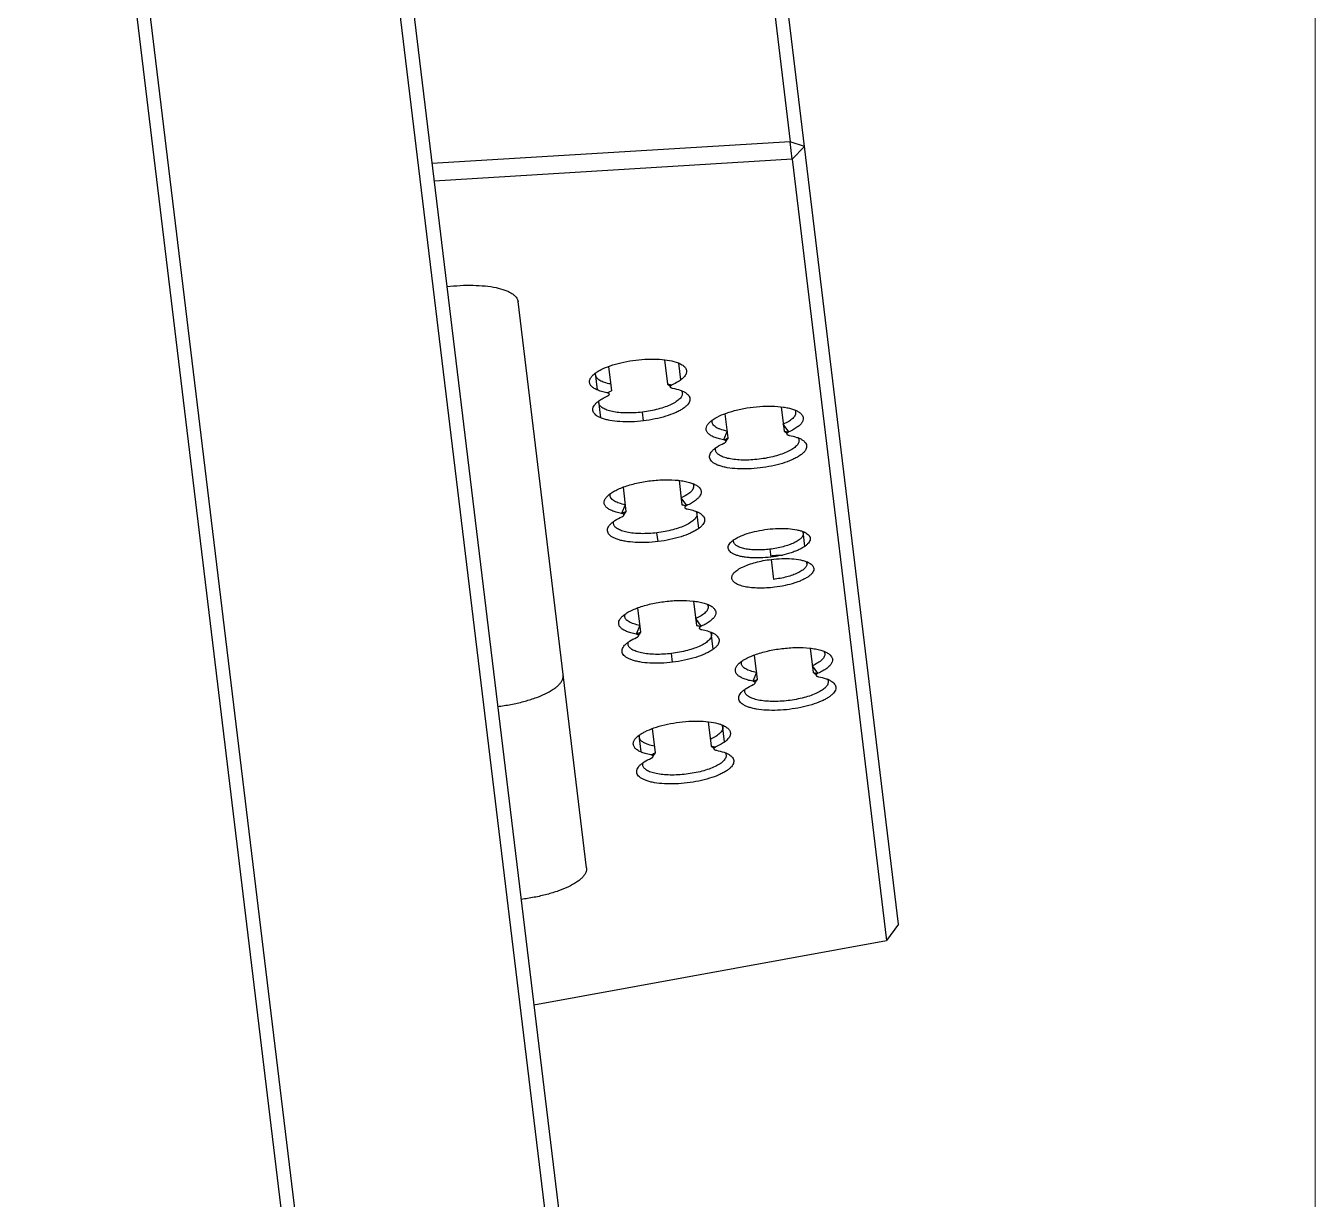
# Model space of a CAD drawing. Header units: millimetres. Extents: x -187347 to 135007, y -6415 to 292048.
# Drawn here: x -39033.5 to -38939.9, y 93988.8 to 94074 of the extents above; entities that cross this region are included whole.
import ezdxf

# ---------------------------------------------------------------- set-up
doc = ezdxf.new("R2010")
doc.units = ezdxf.units.MM
doc.header["$LTSCALE"] = 100
doc.linetypes.add('Z_LINE-CNTR', pattern=[17, 12, -2, 1, -2])
doc.layers.add('Layout Cabinplant', color=30, linetype='Continuous')
doc.layers.add('S-GRID', color=7, linetype='Continuous', lineweight=5)

# ---------------------------------------------------------------- blocks, each defined once
blk = doc.blocks.new('Denester')
at = {"layer": 'Layout Cabinplant', "color": 0, "linetype": 'Continuous'}
for p, q in [((-428.203, -2524.782), (-385.097, -2880.934)), ((-427.21, -2524.661), (-383.954, -2882.053)), ((-447.065, -2527.065), (-403.809, -2884.456)), ((-402.98, -2882.984), (-446.072, -2526.944)), ((-393.024, -2590.601), (-391.555, -2602.74)), ((-383.685, -2659.567), (-391.989, -2590.956)), ((-391.555, -2602.74), (-417.569, -2604.319)), ((-390.52, -2603.095), (-391.555, -2602.74)), ((-391.416, -2604.017), (-391.555, -2602.74)), ((-390.52, -2603.095), (-391.416, -2604.017)), ((-391.416, -2604.017), (-417.414, -2605.595)), ((-391.416, -2604.017), (-384.549, -2660.753)), ((-406.341, -2655.47), (-411.319, -2614.347)), ((-404.753, -2619.067), (-404.539, -2620.83)), ((-400.685, -2618.575), (-400.471, -2620.338)), ((-399.501, -2620.023), (-399.646, -2618.824)), ((-405.557, -2620.756), (-405.702, -2619.557)), ((-400.268, -2620.502), (-400.471, -2620.338)), ((-405.311, -2622.784), (-405.457, -2621.578)), ((-402.212, -2623.009), (-402.289, -2622.374)), ((-396.067, -2624.251), (-396.28, -2622.488)), ((-392.212, -2621.995), (-391.999, -2623.758)), ((-396.128, -2623.751), (-396.389, -2624.384)), ((-391.654, -2623.81), (-392.059, -2623.259)), ((-391.795, -2623.922), (-391.999, -2623.758)), ((-396.067, -2624.251), (-396.226, -2624.458)), ((-399.624, -2627.338), (-399.411, -2629.102)), ((-403.692, -2627.831), (-403.479, -2629.594)), ((-403.539, -2629.095), (-403.801, -2629.727)), ((-399.066, -2629.154), (-399.471, -2628.602)), ((-403.479, -2629.594), (-403.637, -2629.802)), ((-398.195, -2630.815), (-398.341, -2629.609)), ((-401.151, -2631.773), (-401.228, -2631.137)), ((-390.483, -2632.111), (-390.611, -2631.056)), ((-395.661, -2631.776), (-395.674, -2631.669)), ((-393.025, -2632.33), (-392.956, -2632.901)), ((-392.936, -2633.07), (-392.76, -2634.521)), ((-390.333, -2633.355), (-390.346, -2633.247)), ((-402.631, -2636.595), (-402.418, -2638.358)), ((-398.563, -2636.102), (-398.35, -2637.866)), ((-402.478, -2637.859), (-402.74, -2638.491)), ((-398.005, -2637.918), (-398.41, -2637.366)), ((-402.418, -2638.358), (-402.577, -2638.566)), ((-397.134, -2639.579), (-397.28, -2638.373)), ((-390.091, -2639.523), (-389.877, -2641.286)), ((-400.09, -2640.537), (-400.167, -2639.901)), ((-394.159, -2640.015), (-393.946, -2641.779)), ((-394.006, -2641.279), (-394.268, -2641.911)), ((-389.533, -2641.338), (-389.938, -2640.787)), ((-389.674, -2641.45), (-389.877, -2641.286)), ((-393.946, -2641.779), (-394.104, -2641.986)), ((-401.571, -2645.359), (-401.357, -2647.122)), ((-397.503, -2644.866), (-397.289, -2646.629)), ((-396.319, -2646.314), (-396.464, -2645.116)), ((-402.375, -2647.048), (-402.52, -2645.849)), ((-401.357, -2647.122), (-401.516, -2647.329)), ((-397.086, -2646.793), (-397.289, -2646.629)), ((-383.685, -2659.567), (-384.549, -2660.753)), ((-410.173, -2665.423), (-384.549, -2660.753))]:
    blk.add_line(p, q, dxfattribs=at)
for centre, radius, start, end in [((-391.241, -2632.634), 1.703, 65.91082, 66.66821), ((-394.686, -2633.05), 1.702, 127.16696, 127.88264), ((-390.976, -2634.825), 1.703, 65.91082, 66.66821)]:
    blk.add_arc(centre, radius, start, end, dxfattribs=at)
for points, knots in [([(-416.486, -2613.262), (-416.163, -2613.223), (-415.526, -2613.167), (-414.593, -2613.149), (-413.724, -2613.197), (-412.951, -2613.31), (-412.386, -2613.46), (-412.008, -2613.614), (-411.78, -2613.738), (-411.594, -2613.873), (-411.452, -2614.02), (-411.357, -2614.178), (-411.325, -2614.291), (-411.319, -2614.347)], [0, 0, 0, 0, 0.174859, 0.34378, 0.501178, 0.642089, 0.762647, 0.814588, 0.860855, 0.901679, 0.937659, 0.969888, 1, 1, 1, 1]), ([(-405.771, -2619.597), (-405.702, -2619.54), (-405.544, -2619.43), (-405.17, -2619.221), (-404.602, -2618.99), (-403.83, -2618.771), (-402.983, -2618.612), (-402.112, -2618.524), (-401.272, -2618.511), (-400.514, -2618.574), (-400.048, -2618.672), (-399.841, -2618.74)], [0, 0, 0, 0, 0.043823, 0.093592, 0.209208, 0.341856, 0.484576, 0.629486, 0.768511, 0.894098, 1, 1, 1, 1]), ([(-399.841, -2618.74), (-399.72, -2618.779), (-399.549, -2618.847), (-399.352, -2618.967), (-399.209, -2619.083), (-399.106, -2619.222), (-399.071, -2619.375), (-399.078, -2619.534), (-399.154, -2619.693), (-399.272, -2619.84), (-399.443, -2620.003), (-399.727, -2620.197), (-399.984, -2620.326), (-400.127, -2620.39)], [0, 0, 0, 0, 0.148455, 0.211465, 0.26744, 0.362022, 0.404957, 0.448189, 0.544872, 0.602325, 0.666941, 0.81875, 1, 1, 1, 1]), ([(-404.862, -2620.963), (-404.995, -2620.939), (-405.241, -2620.884), (-405.573, -2620.77), (-405.834, -2620.633), (-406.023, -2620.472), (-406.112, -2620.312), (-406.132, -2620.182), (-406.121, -2620.047), (-406.043, -2619.87), (-405.939, -2619.75), (-405.878, -2619.691)], [0, 0, 0, 0, 0.188644, 0.35167, 0.487915, 0.599338, 0.692574, 0.736567, 0.781311, 0.879994, 1, 1, 1, 1]), ([(-405.878, -2619.691), (-405.869, -2619.683), (-405.835, -2619.65), (-405.799, -2619.619), (-405.771, -2619.597)], [0, 0, 0, 0, 0.241566, 1, 1, 1, 1]), ([(-405.686, -2619.69), (-405.688, -2619.676), (-405.691, -2619.617), (-405.68, -2619.559), (-405.666, -2619.517)], [0, 0, 0, 0, 0.243242, 1, 1, 1, 1]), ([(-404.6, -2620.331), (-404.748, -2620.304), (-405.015, -2620.241), (-405.318, -2620.118), (-405.498, -2619.995), (-405.595, -2619.902), (-405.66, -2619.8), (-405.681, -2619.726), (-405.686, -2619.69)], [0, 0, 0, 0, 0.340155, 0.616127, 0.730129, 0.829768, 0.918077, 1, 1, 1, 1]), ([(-404.832, -2621.213), (-404.809, -2621.203), (-404.769, -2621.182), (-404.72, -2621.146), (-404.689, -2621.109), (-404.679, -2621.068), (-404.698, -2621.029), (-404.738, -2621.001), (-404.794, -2620.978), (-404.837, -2620.967), (-404.862, -2620.963)], [0, 0, 0, 0, 0.170331, 0.308894, 0.415542, 0.5, 0.584459, 0.691106, 0.829669, 1, 1, 1, 1]), ([(-404.829, -2620.974), (-404.806, -2620.962), (-404.712, -2620.91), (-404.614, -2620.864), (-404.539, -2620.83)], [0, 0, 0, 0, 0.238996, 1, 1, 1, 1]), ([(-399.385, -2620.979), (-399.381, -2621.013), (-399.383, -2621.085), (-399.417, -2621.192), (-399.48, -2621.3), (-399.608, -2621.452), (-399.843, -2621.635), (-400.201, -2621.831), (-400.643, -2622.01), (-401.15, -2622.165), (-401.706, -2622.29), (-402.092, -2622.35), (-402.289, -2622.374)], [0, 0, 0, 0, 0.030126, 0.062349, 0.098332, 0.139166, 0.237246, 0.357819, 0.498754, 0.656162, 0.825134, 1, 1, 1, 1]), ([(-399.122, -2620.983), (-399.07, -2621.019), (-398.977, -2621.094), (-398.874, -2621.229), (-398.824, -2621.378), (-398.832, -2621.534), (-398.895, -2621.69), (-399.008, -2621.845), (-399.169, -2621.997), (-399.375, -2622.147), (-399.624, -2622.292), (-400.025, -2622.484), (-400.609, -2622.692), (-401.382, -2622.886), (-401.929, -2622.975), (-402.212, -2623.009)], [0, 0, 0, 0, 0.04268, 0.079425, 0.112622, 0.145657, 0.181968, 0.224043, 0.273244, 0.330084, 0.394538, 0.466203, 0.628308, 0.80923, 1, 1, 1, 1]), ([(-400.471, -2620.338), (-400.444, -2620.343), (-400.338, -2620.363), (-400.233, -2620.388), (-400.156, -2620.409)], [0, 0, 0, 0, 0.260819, 1, 1, 1, 1]), ([(-400.127, -2620.39), (-400.149, -2620.4), (-400.189, -2620.42), (-400.238, -2620.456), (-400.269, -2620.493), (-400.279, -2620.535), (-400.26, -2620.573), (-400.221, -2620.602), (-400.165, -2620.625), (-400.121, -2620.635), (-400.096, -2620.639)], [0, 0, 0, 0, 0.170331, 0.308894, 0.415542, 0.5, 0.584459, 0.691106, 0.829669, 1, 1, 1, 1]), ([(-400.096, -2620.639), (-399.906, -2620.674), (-399.636, -2620.738), (-399.315, -2620.868), (-399.181, -2620.943), (-399.122, -2620.983)], [0, 0, 0, 0, 0.559375, 0.79484, 1, 1, 1, 1]), ([(-399.44, -2620.826), (-399.433, -2620.838), (-399.407, -2620.886), (-399.39, -2620.939), (-399.385, -2620.979)], [0, 0, 0, 0, 0.260013, 1, 1, 1, 1]), ([(-402.212, -2623.009), (-402.503, -2623.044), (-403.073, -2623.089), (-403.892, -2623.082), (-404.522, -2623.012), (-404.962, -2622.913), (-405.238, -2622.826), (-405.469, -2622.722), (-405.654, -2622.605), (-405.789, -2622.473), (-405.871, -2622.326), (-405.893, -2622.167), (-405.854, -2622.005), (-405.759, -2621.844), (-405.669, -2621.747), (-405.617, -2621.698)], [0, 0, 0, 0, 0.192076, 0.373586, 0.534966, 0.605664, 0.668741, 0.723846, 0.771093, 0.81128, 0.84626, 0.879161, 0.913809, 0.953437, 1, 1, 1, 1]), ([(-405.617, -2621.698), (-405.61, -2621.691), (-405.58, -2621.664), (-405.549, -2621.637), (-405.525, -2621.618)], [0, 0, 0, 0, 0.242813, 1, 1, 1, 1]), ([(-405.525, -2621.618), (-405.429, -2621.54), (-405.204, -2621.391), (-404.964, -2621.272), (-404.832, -2621.213)], [0, 0, 0, 0, 0.460018, 1, 1, 1, 1]), ([(-405.441, -2621.712), (-405.443, -2621.699), (-405.446, -2621.644), (-405.437, -2621.589), (-405.424, -2621.55)], [0, 0, 0, 0, 0.243987, 1, 1, 1, 1]), ([(-402.289, -2622.374), (-402.486, -2622.397), (-402.875, -2622.432), (-403.444, -2622.443), (-403.974, -2622.413), (-404.445, -2622.345), (-404.841, -2622.24), (-405.112, -2622.118), (-405.273, -2622.001), (-405.359, -2621.912), (-405.418, -2621.815), (-405.437, -2621.746), (-405.441, -2621.712)], [0, 0, 0, 0, 0.174866, 0.343838, 0.501246, 0.642181, 0.762754, 0.860834, 0.901668, 0.937651, 0.969874, 1, 1, 1, 1]), ([(-397.007, -2622.817), (-396.806, -2622.698), (-396.34, -2622.485), (-395.563, -2622.241), (-394.689, -2622.059), (-393.778, -2621.952), (-392.891, -2621.928), (-392.195, -2621.979), (-391.7, -2622.067), (-391.386, -2622.149), (-391.118, -2622.25), (-390.962, -2622.335), (-390.895, -2622.381)], [0, 0, 0, 0, 0.110987, 0.24215, 0.386139, 0.534266, 0.677443, 0.807062, 0.864496, 0.916041, 0.961245, 1, 1, 1, 1]), ([(-397.468, -2623.177), (-397.408, -2623.11), (-397.262, -2622.979), (-397.098, -2622.871), (-397.007, -2622.817)], [0, 0, 0, 0, 0.458682, 1, 1, 1, 1]), ([(-391.158, -2622.377), (-391.153, -2622.413), (-391.156, -2622.49), (-391.195, -2622.605), (-391.267, -2622.719), (-391.413, -2622.881), (-391.677, -2623.073), (-391.921, -2623.198), (-392.059, -2623.259)], [0, 0, 0, 0, 0.081923, 0.170232, 0.269871, 0.383873, 0.659845, 1, 1, 1, 1]), ([(-390.895, -2622.381), (-390.831, -2622.425), (-390.72, -2622.517), (-390.627, -2622.668), (-390.6, -2622.792), (-390.602, -2622.92), (-390.663, -2623.089), (-390.811, -2623.281), (-391.03, -2623.468), (-391.317, -2623.65), (-391.536, -2623.758), (-391.654, -2623.81)], [0, 0, 0, 0, 0.112811, 0.20744, 0.251617, 0.295967, 0.391864, 0.506705, 0.645815, 0.810662, 1, 1, 1, 1]), ([(-391.218, -2622.215), (-391.21, -2622.228), (-391.181, -2622.278), (-391.163, -2622.335), (-391.158, -2622.377)], [0, 0, 0, 0, 0.26121, 1, 1, 1, 1]), ([(-396.389, -2624.384), (-396.517, -2624.361), (-396.755, -2624.308), (-397.077, -2624.2), (-397.335, -2624.07), (-397.524, -2623.919), (-397.624, -2623.77), (-397.656, -2623.646), (-397.659, -2623.519), (-397.606, -2623.35), (-397.52, -2623.234), (-397.468, -2623.177)], [0, 0, 0, 0, 0.189337, 0.35418, 0.493289, 0.608132, 0.70403, 0.74838, 0.792558, 0.887187, 1, 1, 1, 1]), ([(-396.128, -2623.751), (-396.302, -2623.72), (-396.547, -2623.661), (-396.837, -2623.538), (-397, -2623.438), (-397.121, -2623.327), (-397.198, -2623.203), (-397.225, -2623.068), (-397.208, -2622.98), (-397.193, -2622.938)], [0, 0, 0, 0, 0.353221, 0.499529, 0.625283, 0.732326, 0.824986, 0.910931, 1, 1, 1, 1]), ([(-391.999, -2623.758), (-391.971, -2623.763), (-391.865, -2623.784), (-391.76, -2623.808), (-391.683, -2623.83)], [0, 0, 0, 0, 0.260819, 1, 1, 1, 1]), ([(-391.654, -2623.81), (-391.677, -2623.821), (-391.717, -2623.841), (-391.766, -2623.877), (-391.797, -2623.914), (-391.806, -2623.956), (-391.787, -2623.994), (-391.748, -2624.022), (-391.692, -2624.046), (-391.648, -2624.056), (-391.624, -2624.06)], [0, 0, 0, 0, 0.170331, 0.308894, 0.415542, 0.5, 0.584459, 0.691106, 0.829669, 1, 1, 1, 1]), ([(-397.223, -2625.199), (-397.176, -2625.146), (-397.064, -2625.042), (-396.783, -2624.839), (-396.536, -2624.712), (-396.359, -2624.633)], [0, 0, 0, 0, 0.20516, 0.440625, 1, 1, 1, 1]), ([(-396.359, -2624.633), (-396.337, -2624.623), (-396.296, -2624.603), (-396.248, -2624.567), (-396.216, -2624.53), (-396.207, -2624.488), (-396.226, -2624.45), (-396.265, -2624.421), (-396.321, -2624.398), (-396.365, -2624.388), (-396.389, -2624.384)], [0, 0, 0, 0, 0.170331, 0.308894, 0.415542, 0.5, 0.584459, 0.691106, 0.829669, 1, 1, 1, 1]), ([(-396.356, -2624.395), (-396.334, -2624.383), (-396.239, -2624.331), (-396.142, -2624.284), (-396.067, -2624.251)], [0, 0, 0, 0, 0.238996, 1, 1, 1, 1]), ([(-390.913, -2624.4), (-390.909, -2624.434), (-390.911, -2624.506), (-390.945, -2624.613), (-391.007, -2624.721), (-391.136, -2624.873), (-391.37, -2625.055), (-391.729, -2625.252), (-392.17, -2625.431), (-392.678, -2625.586), (-393.233, -2625.711), (-393.619, -2625.77), (-393.816, -2625.794)], [0, 0, 0, 0, 0.030126, 0.062349, 0.098332, 0.139166, 0.237246, 0.357819, 0.498754, 0.656162, 0.825134, 1, 1, 1, 1]), ([(-390.65, -2624.403), (-390.597, -2624.439), (-390.504, -2624.514), (-390.402, -2624.65), (-390.352, -2624.798), (-390.359, -2624.955), (-390.422, -2625.111), (-390.535, -2625.265), (-390.696, -2625.418), (-390.902, -2625.568), (-391.151, -2625.713), (-391.553, -2625.904), (-392.137, -2626.113), (-392.909, -2626.307), (-393.457, -2626.396), (-393.739, -2626.43)], [0, 0, 0, 0, 0.04268, 0.079425, 0.112622, 0.145657, 0.181968, 0.224043, 0.273244, 0.330084, 0.394538, 0.466203, 0.628308, 0.80923, 1, 1, 1, 1]), ([(-391.624, -2624.06), (-391.433, -2624.095), (-391.164, -2624.159), (-390.842, -2624.289), (-390.708, -2624.363), (-390.65, -2624.403)], [0, 0, 0, 0, 0.559375, 0.79484, 1, 1, 1, 1]), ([(-390.968, -2624.246), (-390.96, -2624.258), (-390.934, -2624.306), (-390.918, -2624.36), (-390.913, -2624.4)], [0, 0, 0, 0, 0.260013, 1, 1, 1, 1]), ([(-393.739, -2626.43), (-394.022, -2626.464), (-394.575, -2626.508), (-395.372, -2626.505), (-395.988, -2626.441), (-396.424, -2626.351), (-396.7, -2626.269), (-396.936, -2626.173), (-397.129, -2626.063), (-397.275, -2625.94), (-397.374, -2625.803), (-397.419, -2625.654), (-397.406, -2625.498), (-397.338, -2625.341), (-397.266, -2625.246), (-397.223, -2625.199)], [0, 0, 0, 0, 0.19077, 0.371692, 0.533796, 0.605462, 0.669916, 0.726756, 0.775957, 0.818032, 0.854343, 0.887378, 0.920575, 0.95732, 1, 1, 1, 1]), ([(-396.969, -2625.133), (-396.97, -2625.119), (-396.974, -2625.065), (-396.964, -2625.01), (-396.952, -2624.971)], [0, 0, 0, 0, 0.243987, 1, 1, 1, 1]), ([(-393.816, -2625.794), (-394.013, -2625.818), (-394.402, -2625.852), (-394.972, -2625.863), (-395.502, -2625.834), (-395.973, -2625.765), (-396.368, -2625.66), (-396.639, -2625.539), (-396.8, -2625.422), (-396.887, -2625.332), (-396.945, -2625.236), (-396.965, -2625.167), (-396.969, -2625.133)], [0, 0, 0, 0, 0.174866, 0.343838, 0.501246, 0.642181, 0.762754, 0.860834, 0.901668, 0.937651, 0.969874, 1, 1, 1, 1]), ([(-404.88, -2628.52), (-404.817, -2628.45), (-404.663, -2628.313), (-404.382, -2628.131), (-404.04, -2627.959), (-403.487, -2627.736), (-402.699, -2627.514), (-401.688, -2627.34), (-400.664, -2627.267), (-399.845, -2627.296), (-399.256, -2627.38), (-398.882, -2627.466), (-398.566, -2627.576), (-398.384, -2627.671), (-398.306, -2627.724)], [0, 0, 0, 0, 0.040741, 0.089105, 0.14484, 0.207234, 0.34763, 0.5, 0.652371, 0.792766, 0.855161, 0.910896, 0.95926, 1, 1, 1, 1]), ([(-398.63, -2627.558), (-398.622, -2627.571), (-398.593, -2627.621), (-398.575, -2627.678), (-398.569, -2627.72)], [0, 0, 0, 0, 0.26121, 1, 1, 1, 1]), ([(-403.801, -2629.727), (-403.929, -2629.704), (-404.167, -2629.651), (-404.488, -2629.543), (-404.746, -2629.413), (-404.936, -2629.263), (-405.035, -2629.113), (-405.067, -2628.989), (-405.071, -2628.863), (-405.017, -2628.693), (-404.931, -2628.578), (-404.88, -2628.52)], [0, 0, 0, 0, 0.189337, 0.35418, 0.493289, 0.608132, 0.70403, 0.74838, 0.792558, 0.887187, 1, 1, 1, 1]), ([(-404.625, -2628.453), (-404.627, -2628.439), (-404.63, -2628.381), (-404.619, -2628.323), (-404.605, -2628.281)], [0, 0, 0, 0, 0.243242, 1, 1, 1, 1]), ([(-403.539, -2629.095), (-403.688, -2629.068), (-403.954, -2629.005), (-404.257, -2628.882), (-404.438, -2628.759), (-404.534, -2628.665), (-404.6, -2628.563), (-404.621, -2628.49), (-404.625, -2628.453)], [0, 0, 0, 0, 0.340155, 0.616127, 0.730129, 0.829768, 0.918077, 1, 1, 1, 1]), ([(-398.569, -2627.72), (-398.565, -2627.757), (-398.568, -2627.833), (-398.607, -2627.948), (-398.679, -2628.062), (-398.825, -2628.224), (-399.089, -2628.416), (-399.333, -2628.541), (-399.471, -2628.602)], [0, 0, 0, 0, 0.081923, 0.170232, 0.269871, 0.383873, 0.659845, 1, 1, 1, 1]), ([(-398.306, -2627.724), (-398.242, -2627.768), (-398.131, -2627.86), (-398.039, -2628.011), (-398.012, -2628.135), (-398.014, -2628.263), (-398.074, -2628.432), (-398.223, -2628.624), (-398.442, -2628.812), (-398.729, -2628.993), (-398.947, -2629.101), (-399.066, -2629.154)], [0, 0, 0, 0, 0.112811, 0.20744, 0.251617, 0.295967, 0.391864, 0.506705, 0.645815, 0.810662, 1, 1, 1, 1]), ([(-399.411, -2629.102), (-399.383, -2629.107), (-399.277, -2629.127), (-399.172, -2629.151), (-399.095, -2629.173)], [0, 0, 0, 0, 0.260819, 1, 1, 1, 1]), ([(-399.066, -2629.154), (-399.088, -2629.164), (-399.129, -2629.184), (-399.177, -2629.22), (-399.209, -2629.257), (-399.218, -2629.299), (-399.199, -2629.337), (-399.16, -2629.366), (-399.104, -2629.389), (-399.06, -2629.399), (-399.036, -2629.403)], [0, 0, 0, 0, 0.170331, 0.308894, 0.415542, 0.5, 0.584459, 0.691106, 0.829669, 1, 1, 1, 1]), ([(-399.036, -2629.403), (-398.893, -2629.429), (-398.631, -2629.488), (-398.377, -2629.579), (-398.266, -2629.631)], [0, 0, 0, 0, 0.539981, 1, 1, 1, 1]), ([(-404.635, -2630.542), (-404.588, -2630.489), (-404.476, -2630.385), (-404.194, -2630.182), (-403.948, -2630.055), (-403.771, -2629.976)], [0, 0, 0, 0, 0.20516, 0.440625, 1, 1, 1, 1]), ([(-404.38, -2630.476), (-404.382, -2630.463), (-404.385, -2630.408), (-404.376, -2630.353), (-404.364, -2630.314)], [0, 0, 0, 0, 0.243987, 1, 1, 1, 1]), ([(-403.771, -2629.976), (-403.748, -2629.966), (-403.708, -2629.946), (-403.659, -2629.91), (-403.628, -2629.873), (-403.619, -2629.831), (-403.638, -2629.793), (-403.677, -2629.764), (-403.733, -2629.741), (-403.777, -2629.731), (-403.801, -2629.727)], [0, 0, 0, 0, 0.170331, 0.308894, 0.415542, 0.5, 0.584459, 0.691106, 0.829669, 1, 1, 1, 1]), ([(-403.768, -2629.738), (-403.746, -2629.726), (-403.651, -2629.674), (-403.554, -2629.627), (-403.479, -2629.594)], [0, 0, 0, 0, 0.238996, 1, 1, 1, 1]), ([(-398.325, -2629.743), (-398.32, -2629.777), (-398.323, -2629.849), (-398.356, -2629.956), (-398.419, -2630.064), (-398.548, -2630.216), (-398.782, -2630.399), (-399.141, -2630.595), (-399.582, -2630.774), (-400.09, -2630.929), (-400.645, -2631.054), (-401.031, -2631.114), (-401.228, -2631.137)], [0, 0, 0, 0, 0.030126, 0.062349, 0.098332, 0.139166, 0.237246, 0.357819, 0.498754, 0.656162, 0.825134, 1, 1, 1, 1]), ([(-398.157, -2629.687), (-398.095, -2629.722), (-397.985, -2629.795), (-397.854, -2629.929), (-397.777, -2630.077), (-397.761, -2630.236), (-397.805, -2630.399), (-397.905, -2630.559), (-398.056, -2630.717), (-398.256, -2630.873), (-398.503, -2631.024), (-398.907, -2631.225), (-399.502, -2631.443), (-400.295, -2631.645), (-400.86, -2631.738), (-401.151, -2631.773)], [0, 0, 0, 0, 0.046564, 0.086192, 0.12084, 0.153742, 0.188721, 0.228908, 0.276154, 0.331259, 0.394336, 0.465034, 0.626414, 0.807924, 1, 1, 1, 1]), ([(-398.38, -2629.589), (-398.372, -2629.602), (-398.346, -2629.649), (-398.329, -2629.703), (-398.325, -2629.743)], [0, 0, 0, 0, 0.260013, 1, 1, 1, 1]), ([(-398.266, -2629.631), (-398.256, -2629.636), (-398.22, -2629.654), (-398.183, -2629.672), (-398.157, -2629.687)], [0, 0, 0, 0, 0.25725, 1, 1, 1, 1]), ([(-401.151, -2631.773), (-401.433, -2631.807), (-401.987, -2631.852), (-402.783, -2631.848), (-403.4, -2631.784), (-403.836, -2631.694), (-404.112, -2631.613), (-404.348, -2631.517), (-404.54, -2631.407), (-404.687, -2631.283), (-404.785, -2631.147), (-404.83, -2630.997), (-404.817, -2630.841), (-404.75, -2630.685), (-404.677, -2630.59), (-404.635, -2630.542)], [0, 0, 0, 0, 0.19077, 0.371692, 0.533796, 0.605462, 0.669916, 0.726756, 0.775957, 0.818032, 0.854343, 0.887378, 0.920575, 0.95732, 1, 1, 1, 1]), ([(-401.228, -2631.137), (-401.425, -2631.161), (-401.814, -2631.195), (-402.383, -2631.207), (-402.913, -2631.177), (-403.385, -2631.109), (-403.78, -2631.004), (-404.051, -2630.882), (-404.212, -2630.765), (-404.299, -2630.675), (-404.357, -2630.579), (-404.376, -2630.51), (-404.38, -2630.476)], [0, 0, 0, 0, 0.174866, 0.343838, 0.501246, 0.642181, 0.762754, 0.860834, 0.901668, 0.937651, 0.969874, 1, 1, 1, 1]), ([(-395.714, -2631.693), (-395.649, -2631.644), (-395.504, -2631.548), (-395.16, -2631.368), (-394.645, -2631.173), (-393.953, -2630.992), (-393.457, -2630.91), (-393.201, -2630.879)], [0, 0, 0, 0, 0.091732, 0.195705, 0.43608, 0.709368, 1, 1, 1, 1]), ([(-393.201, -2630.879), (-392.945, -2630.848), (-392.444, -2630.809), (-391.729, -2630.82), (-391.183, -2630.887), (-390.806, -2630.98), (-390.642, -2631.037), (-390.567, -2631.07)], [0, 0, 0, 0, 0.290583, 0.563842, 0.804231, 0.90823, 1, 1, 1, 1]), ([(-390.598, -2631.164), (-390.594, -2631.192), (-390.596, -2631.252), (-390.624, -2631.342), (-390.677, -2631.432), (-390.784, -2631.559), (-390.98, -2631.712), (-391.28, -2631.876), (-391.649, -2632.026), (-392.074, -2632.155), (-392.538, -2632.26), (-392.861, -2632.31), (-393.025, -2632.33)], [0, 0, 0, 0, 0.030126, 0.062348, 0.098333, 0.139165, 0.237247, 0.35782, 0.498756, 0.65616, 0.825138, 1, 1, 1, 1]), ([(-390.546, -2631.079), (-390.483, -2631.107), (-390.369, -2631.166), (-390.228, -2631.276), (-390.133, -2631.399), (-390.09, -2631.536), (-390.105, -2631.679), (-390.173, -2631.821), (-390.289, -2631.961), (-390.451, -2632.099), (-390.655, -2632.233), (-390.9, -2632.361), (-391.182, -2632.482), (-391.612, -2632.634), (-392.205, -2632.789), (-392.7, -2632.87), (-392.956, -2632.901)], [0, 0, 0, 0, 0.051777, 0.095616, 0.132912, 0.166434, 0.200178, 0.238054, 0.282681, 0.335325, 0.396341, 0.465476, 0.542105, 0.625332, 0.806918, 1, 1, 1, 1]), ([(-390.642, -2631.039), (-390.636, -2631.049), (-390.615, -2631.088), (-390.602, -2631.131), (-390.598, -2631.164)], [0, 0, 0, 0, 0.259516, 1, 1, 1, 1]), ([(-392.956, -2632.901), (-393.212, -2632.932), (-393.712, -2632.971), (-394.325, -2632.963), (-394.779, -2632.917), (-395.081, -2632.867), (-395.35, -2632.801), (-395.581, -2632.72), (-395.771, -2632.625), (-395.917, -2632.516), (-396.017, -2632.395), (-396.065, -2632.259), (-396.056, -2632.116), (-395.993, -2631.974), (-395.882, -2631.834), (-395.786, -2631.749), (-395.731, -2631.706)], [0, 0, 0, 0, 0.193081, 0.374664, 0.457889, 0.534516, 0.603649, 0.664662, 0.717304, 0.761927, 0.7998, 0.833543, 0.867067, 0.904367, 0.948214, 1, 1, 1, 1]), ([(-395.661, -2631.776), (-395.662, -2631.766), (-395.665, -2631.722), (-395.658, -2631.677), (-395.648, -2631.645)], [0, 0, 0, 0, 0.244319, 1, 1, 1, 1]), ([(-393.025, -2632.33), (-393.19, -2632.35), (-393.515, -2632.378), (-393.991, -2632.387), (-394.434, -2632.363), (-394.828, -2632.305), (-395.159, -2632.218), (-395.386, -2632.116), (-395.52, -2632.018), (-395.593, -2631.943), (-395.641, -2631.863), (-395.657, -2631.805), (-395.661, -2631.776)], [0, 0, 0, 0, 0.174862, 0.34384, 0.501244, 0.64218, 0.762753, 0.860835, 0.901667, 0.937652, 0.969874, 1, 1, 1, 1]), ([(-392.691, -2635.092), (-392.885, -2635.116), (-393.267, -2635.149), (-393.827, -2635.16), (-394.349, -2635.132), (-394.812, -2635.064), (-395.201, -2634.961), (-395.468, -2634.841), (-395.626, -2634.726), (-395.711, -2634.638), (-395.769, -2634.543), (-395.797, -2634.442), (-395.794, -2634.338), (-395.76, -2634.232), (-395.699, -2634.126), (-395.572, -2633.976), (-395.342, -2633.797), (-394.989, -2633.604), (-394.555, -2633.428), (-394.055, -2633.275), (-393.509, -2633.152), (-393.13, -2633.093), (-392.936, -2633.07)], [0, 0, 0, 0, 0.087436, 0.171918, 0.250624, 0.32109, 0.381376, 0.430416, 0.450833, 0.468824, 0.484937, 0.499999, 0.515062, 0.531174, 0.549165, 0.569581, 0.61862, 0.678906, 0.749371, 0.828079, 0.912563, 1, 1, 1, 1]), ([(-392.968, -2632.801), (-392.897, -2632.793), (-392.615, -2632.763), (-392.332, -2632.749), (-392.121, -2632.749)], [0, 0, 0, 0, 0.253803, 1, 1, 1, 1]), ([(-392.936, -2633.07), (-392.679, -2633.039), (-392.179, -2633), (-391.464, -2633.011), (-390.917, -2633.078), (-390.541, -2633.17), (-390.376, -2633.228), (-390.302, -2633.261)], [0, 0, 0, 0, 0.290583, 0.563842, 0.804231, 0.90823, 1, 1, 1, 1]), ([(-390.333, -2633.355), (-390.329, -2633.383), (-390.331, -2633.443), (-390.359, -2633.533), (-390.412, -2633.623), (-390.519, -2633.75), (-390.715, -2633.903), (-391.015, -2634.067), (-391.384, -2634.217), (-391.808, -2634.346), (-392.273, -2634.451), (-392.595, -2634.501), (-392.76, -2634.521)], [0, 0, 0, 0, 0.030126, 0.062348, 0.098333, 0.139165, 0.237247, 0.35782, 0.498756, 0.65616, 0.825138, 1, 1, 1, 1]), ([(-390.281, -2633.27), (-390.218, -2633.298), (-390.104, -2633.357), (-389.963, -2633.467), (-389.868, -2633.59), (-389.825, -2633.727), (-389.84, -2633.87), (-389.908, -2634.012), (-390.024, -2634.152), (-390.185, -2634.29), (-390.39, -2634.424), (-390.635, -2634.552), (-390.917, -2634.673), (-391.347, -2634.825), (-391.94, -2634.98), (-392.435, -2635.061), (-392.691, -2635.092)], [0, 0, 0, 0, 0.051777, 0.095616, 0.132912, 0.166434, 0.200178, 0.238054, 0.282681, 0.335325, 0.396341, 0.465476, 0.542105, 0.625332, 0.806918, 1, 1, 1, 1]), ([(-390.377, -2633.23), (-390.371, -2633.24), (-390.35, -2633.279), (-390.337, -2633.322), (-390.333, -2633.355)], [0, 0, 0, 0, 0.259516, 1, 1, 1, 1]), ([(-403.819, -2637.284), (-403.757, -2637.214), (-403.602, -2637.077), (-403.322, -2636.895), (-402.979, -2636.722), (-402.427, -2636.5), (-401.638, -2636.277), (-400.627, -2636.104), (-399.604, -2636.031), (-398.785, -2636.06), (-398.195, -2636.143), (-397.821, -2636.23), (-397.506, -2636.339), (-397.323, -2636.435), (-397.245, -2636.488)], [0, 0, 0, 0, 0.040741, 0.089105, 0.14484, 0.207234, 0.34763, 0.5, 0.652371, 0.792766, 0.855161, 0.910896, 0.95926, 1, 1, 1, 1]), ([(-397.509, -2636.484), (-397.504, -2636.52), (-397.507, -2636.597), (-397.546, -2636.712), (-397.618, -2636.826), (-397.764, -2636.988), (-398.028, -2637.18), (-398.272, -2637.305), (-398.41, -2637.366)], [0, 0, 0, 0, 0.081923, 0.170232, 0.269871, 0.383873, 0.659845, 1, 1, 1, 1]), ([(-397.245, -2636.488), (-397.182, -2636.532), (-397.071, -2636.624), (-396.978, -2636.775), (-396.951, -2636.899), (-396.953, -2637.027), (-397.014, -2637.196), (-397.162, -2637.388), (-397.381, -2637.575), (-397.668, -2637.757), (-397.886, -2637.865), (-398.005, -2637.918)], [0, 0, 0, 0, 0.112811, 0.20744, 0.251617, 0.295967, 0.391864, 0.506705, 0.645815, 0.810662, 1, 1, 1, 1]), ([(-397.569, -2636.322), (-397.561, -2636.335), (-397.532, -2636.385), (-397.514, -2636.442), (-397.509, -2636.484)], [0, 0, 0, 0, 0.26121, 1, 1, 1, 1]), ([(-402.74, -2638.491), (-402.868, -2638.468), (-403.106, -2638.415), (-403.428, -2638.307), (-403.686, -2638.177), (-403.875, -2638.026), (-403.975, -2637.877), (-404.007, -2637.753), (-404.01, -2637.626), (-403.956, -2637.457), (-403.871, -2637.341), (-403.819, -2637.284)], [0, 0, 0, 0, 0.189337, 0.35418, 0.493289, 0.608132, 0.70403, 0.74838, 0.792558, 0.887187, 1, 1, 1, 1]), ([(-403.564, -2637.217), (-403.566, -2637.203), (-403.57, -2637.145), (-403.559, -2637.087), (-403.544, -2637.045)], [0, 0, 0, 0, 0.243242, 1, 1, 1, 1]), ([(-402.478, -2637.859), (-402.627, -2637.832), (-402.894, -2637.769), (-403.196, -2637.645), (-403.377, -2637.523), (-403.474, -2637.429), (-403.539, -2637.327), (-403.56, -2637.253), (-403.564, -2637.217)], [0, 0, 0, 0, 0.340155, 0.616127, 0.730129, 0.829768, 0.918077, 1, 1, 1, 1]), ([(-398.35, -2637.866), (-398.322, -2637.871), (-398.216, -2637.891), (-398.111, -2637.915), (-398.034, -2637.937)], [0, 0, 0, 0, 0.260819, 1, 1, 1, 1]), ([(-403.574, -2639.306), (-403.527, -2639.253), (-403.415, -2639.149), (-403.133, -2638.946), (-402.887, -2638.819), (-402.71, -2638.74)], [0, 0, 0, 0, 0.20516, 0.440625, 1, 1, 1, 1]), ([(-402.71, -2638.74), (-402.688, -2638.73), (-402.647, -2638.71), (-402.599, -2638.674), (-402.567, -2638.637), (-402.558, -2638.595), (-402.577, -2638.557), (-402.616, -2638.528), (-402.672, -2638.505), (-402.716, -2638.495), (-402.74, -2638.491)], [0, 0, 0, 0, 0.170331, 0.308894, 0.415542, 0.5, 0.584459, 0.691106, 0.829669, 1, 1, 1, 1]), ([(-402.707, -2638.502), (-402.685, -2638.49), (-402.59, -2638.438), (-402.493, -2638.391), (-402.418, -2638.358)], [0, 0, 0, 0, 0.238996, 1, 1, 1, 1]), ([(-397.264, -2638.507), (-397.26, -2638.541), (-397.262, -2638.613), (-397.296, -2638.72), (-397.358, -2638.828), (-397.487, -2638.98), (-397.721, -2639.162), (-398.08, -2639.359), (-398.521, -2639.538), (-399.029, -2639.693), (-399.584, -2639.818), (-399.97, -2639.877), (-400.167, -2639.901)], [0, 0, 0, 0, 0.030126, 0.062349, 0.098332, 0.139166, 0.237246, 0.357819, 0.498754, 0.656162, 0.825134, 1, 1, 1, 1]), ([(-397.096, -2638.451), (-397.034, -2638.486), (-396.924, -2638.559), (-396.793, -2638.692), (-396.716, -2638.841), (-396.7, -2639), (-396.744, -2639.162), (-396.844, -2639.323), (-396.995, -2639.481), (-397.196, -2639.637), (-397.442, -2639.788), (-397.847, -2639.988), (-398.442, -2640.207), (-399.235, -2640.409), (-399.799, -2640.501), (-400.09, -2640.537)], [0, 0, 0, 0, 0.046564, 0.086192, 0.12084, 0.153742, 0.188721, 0.228908, 0.276154, 0.331259, 0.394336, 0.465034, 0.626414, 0.807924, 1, 1, 1, 1]), ([(-398.005, -2637.918), (-398.028, -2637.928), (-398.068, -2637.948), (-398.117, -2637.984), (-398.148, -2638.021), (-398.157, -2638.063), (-398.138, -2638.101), (-398.099, -2638.129), (-398.043, -2638.153), (-397.999, -2638.163), (-397.975, -2638.167)], [0, 0, 0, 0, 0.170331, 0.308894, 0.415542, 0.5, 0.584459, 0.691106, 0.829669, 1, 1, 1, 1]), ([(-397.975, -2638.167), (-397.832, -2638.193), (-397.57, -2638.252), (-397.317, -2638.343), (-397.205, -2638.395)], [0, 0, 0, 0, 0.539981, 1, 1, 1, 1]), ([(-397.319, -2638.353), (-397.311, -2638.365), (-397.285, -2638.413), (-397.269, -2638.467), (-397.264, -2638.507)], [0, 0, 0, 0, 0.260013, 1, 1, 1, 1]), ([(-397.205, -2638.395), (-397.196, -2638.4), (-397.159, -2638.417), (-397.123, -2638.436), (-397.096, -2638.451)], [0, 0, 0, 0, 0.25725, 1, 1, 1, 1]), ([(-400.09, -2640.537), (-400.373, -2640.571), (-400.926, -2640.615), (-401.723, -2640.612), (-402.339, -2640.548), (-402.775, -2640.458), (-403.051, -2640.377), (-403.287, -2640.28), (-403.48, -2640.17), (-403.626, -2640.047), (-403.725, -2639.911), (-403.77, -2639.761), (-403.757, -2639.605), (-403.689, -2639.449), (-403.617, -2639.354), (-403.574, -2639.306)], [0, 0, 0, 0, 0.19077, 0.371692, 0.533796, 0.605462, 0.669916, 0.726756, 0.775957, 0.818032, 0.854343, 0.887378, 0.920575, 0.95732, 1, 1, 1, 1]), ([(-403.32, -2639.24), (-403.321, -2639.227), (-403.325, -2639.172), (-403.315, -2639.117), (-403.303, -2639.078)], [0, 0, 0, 0, 0.243987, 1, 1, 1, 1]), ([(-400.167, -2639.901), (-400.364, -2639.925), (-400.753, -2639.959), (-401.323, -2639.971), (-401.853, -2639.941), (-402.324, -2639.872), (-402.719, -2639.767), (-402.99, -2639.646), (-403.151, -2639.529), (-403.238, -2639.439), (-403.296, -2639.343), (-403.316, -2639.274), (-403.32, -2639.24)], [0, 0, 0, 0, 0.174866, 0.343838, 0.501246, 0.642181, 0.762754, 0.860834, 0.901668, 0.937651, 0.969874, 1, 1, 1, 1]), ([(-395.347, -2640.704), (-395.284, -2640.635), (-395.129, -2640.498), (-394.849, -2640.316), (-394.507, -2640.143), (-393.954, -2639.921), (-393.166, -2639.698), (-392.155, -2639.525), (-391.131, -2639.452), (-390.312, -2639.48), (-389.723, -2639.564), (-389.349, -2639.65), (-389.033, -2639.76), (-388.85, -2639.856), (-388.773, -2639.909)], [0, 0, 0, 0, 0.040741, 0.089105, 0.14484, 0.207234, 0.34763, 0.5, 0.652371, 0.792766, 0.855161, 0.910896, 0.95926, 1, 1, 1, 1]), ([(-389.097, -2639.742), (-389.089, -2639.755), (-389.06, -2639.806), (-389.041, -2639.862), (-389.036, -2639.905)], [0, 0, 0, 0, 0.26121, 1, 1, 1, 1]), ([(-394.268, -2641.911), (-394.396, -2641.888), (-394.634, -2641.836), (-394.955, -2641.728), (-395.213, -2641.598), (-395.403, -2641.447), (-395.502, -2641.297), (-395.534, -2641.174), (-395.538, -2641.047), (-395.484, -2640.878), (-395.398, -2640.762), (-395.347, -2640.704)], [0, 0, 0, 0, 0.189337, 0.35418, 0.493289, 0.608132, 0.70403, 0.74838, 0.792558, 0.887187, 1, 1, 1, 1]), ([(-395.092, -2640.638), (-395.094, -2640.624), (-395.097, -2640.566), (-395.086, -2640.507), (-395.072, -2640.466)], [0, 0, 0, 0, 0.243242, 1, 1, 1, 1]), ([(-394.006, -2641.279), (-394.155, -2641.252), (-394.421, -2641.19), (-394.724, -2641.066), (-394.904, -2640.944), (-395.001, -2640.85), (-395.066, -2640.748), (-395.088, -2640.674), (-395.092, -2640.638)], [0, 0, 0, 0, 0.340155, 0.616127, 0.730129, 0.829768, 0.918077, 1, 1, 1, 1]), ([(-389.036, -2639.905), (-389.032, -2639.941), (-389.035, -2640.018), (-389.074, -2640.133), (-389.145, -2640.247), (-389.292, -2640.409), (-389.556, -2640.601), (-389.8, -2640.725), (-389.938, -2640.787)], [0, 0, 0, 0, 0.081923, 0.170232, 0.269871, 0.383873, 0.659845, 1, 1, 1, 1]), ([(-388.773, -2639.909), (-388.709, -2639.953), (-388.598, -2640.045), (-388.506, -2640.196), (-388.479, -2640.32), (-388.481, -2640.447), (-388.541, -2640.617), (-388.69, -2640.808), (-388.909, -2640.996), (-389.196, -2641.178), (-389.414, -2641.285), (-389.533, -2641.338)], [0, 0, 0, 0, 0.112811, 0.20744, 0.251617, 0.295967, 0.391864, 0.506705, 0.645815, 0.810662, 1, 1, 1, 1]), ([(-412.796, -2643.749), (-412.474, -2643.71), (-411.841, -2643.612), (-410.93, -2643.407), (-410.098, -2643.153), (-409.375, -2642.86), (-408.861, -2642.579), (-408.532, -2642.339), (-408.34, -2642.165), (-408.191, -2641.989), (-408.089, -2641.813), (-408.033, -2641.636), (-408.03, -2641.519), (-408.037, -2641.463)], [0, 0, 0, 0, 0.174859, 0.34378, 0.501178, 0.642089, 0.762647, 0.814588, 0.860855, 0.901679, 0.937659, 0.969888, 1, 1, 1, 1]), ([(-389.877, -2641.286), (-389.85, -2641.291), (-389.744, -2641.311), (-389.639, -2641.336), (-389.562, -2641.357)], [0, 0, 0, 0, 0.260819, 1, 1, 1, 1]), ([(-389.533, -2641.338), (-389.555, -2641.348), (-389.595, -2641.369), (-389.644, -2641.404), (-389.676, -2641.442), (-389.685, -2641.483), (-389.666, -2641.521), (-389.627, -2641.55), (-389.571, -2641.573), (-389.527, -2641.584), (-389.503, -2641.588)], [0, 0, 0, 0, 0.170331, 0.308894, 0.415542, 0.5, 0.584459, 0.691106, 0.829669, 1, 1, 1, 1]), ([(-389.503, -2641.588), (-389.312, -2641.622), (-389.042, -2641.686), (-388.721, -2641.816), (-388.587, -2641.891), (-388.528, -2641.931)], [0, 0, 0, 0, 0.559375, 0.79484, 1, 1, 1, 1]), ([(-395.102, -2642.727), (-395.055, -2642.674), (-394.942, -2642.569), (-394.661, -2642.366), (-394.415, -2642.24), (-394.238, -2642.161)], [0, 0, 0, 0, 0.20516, 0.440625, 1, 1, 1, 1]), ([(-394.847, -2642.66), (-394.849, -2642.647), (-394.852, -2642.593), (-394.843, -2642.538), (-394.83, -2642.498)], [0, 0, 0, 0, 0.243987, 1, 1, 1, 1]), ([(-394.238, -2642.161), (-394.215, -2642.151), (-394.175, -2642.131), (-394.126, -2642.095), (-394.095, -2642.057), (-394.086, -2642.016), (-394.105, -2641.978), (-394.144, -2641.949), (-394.2, -2641.926), (-394.244, -2641.916), (-394.268, -2641.911)], [0, 0, 0, 0, 0.170331, 0.308894, 0.415542, 0.5, 0.584459, 0.691106, 0.829669, 1, 1, 1, 1]), ([(-394.235, -2641.923), (-394.213, -2641.91), (-394.118, -2641.859), (-394.021, -2641.812), (-393.946, -2641.779)], [0, 0, 0, 0, 0.238996, 1, 1, 1, 1]), ([(-388.791, -2641.927), (-388.787, -2641.961), (-388.789, -2642.033), (-388.823, -2642.141), (-388.886, -2642.248), (-389.014, -2642.401), (-389.249, -2642.583), (-389.608, -2642.779), (-390.049, -2642.959), (-390.557, -2643.114), (-391.112, -2643.239), (-391.498, -2643.298), (-391.695, -2643.322)], [0, 0, 0, 0, 0.030126, 0.062349, 0.098332, 0.139166, 0.237246, 0.357819, 0.498754, 0.656162, 0.825134, 1, 1, 1, 1]), ([(-388.528, -2641.931), (-388.476, -2641.967), (-388.383, -2642.042), (-388.28, -2642.178), (-388.23, -2642.326), (-388.238, -2642.482), (-388.301, -2642.638), (-388.414, -2642.793), (-388.575, -2642.946), (-388.781, -2643.095), (-389.03, -2643.24), (-389.431, -2643.432), (-390.015, -2643.641), (-390.788, -2643.834), (-391.336, -2643.923), (-391.618, -2643.957)], [0, 0, 0, 0, 0.04268, 0.079425, 0.112622, 0.145657, 0.181968, 0.224043, 0.273244, 0.330084, 0.394538, 0.466203, 0.628308, 0.80923, 1, 1, 1, 1]), ([(-388.846, -2641.774), (-388.839, -2641.786), (-388.813, -2641.834), (-388.796, -2641.887), (-388.791, -2641.927)], [0, 0, 0, 0, 0.260013, 1, 1, 1, 1]), ([(-391.618, -2643.957), (-391.9, -2643.992), (-392.454, -2644.036), (-393.25, -2644.032), (-393.867, -2643.969), (-394.302, -2643.878), (-394.579, -2643.797), (-394.815, -2643.701), (-395.007, -2643.591), (-395.154, -2643.468), (-395.252, -2643.331), (-395.297, -2643.182), (-395.284, -2643.025), (-395.217, -2642.869), (-395.144, -2642.774), (-395.102, -2642.727)], [0, 0, 0, 0, 0.19077, 0.371692, 0.533796, 0.605462, 0.669916, 0.726756, 0.775957, 0.818032, 0.854343, 0.887378, 0.920575, 0.95732, 1, 1, 1, 1]), ([(-391.695, -2643.322), (-391.892, -2643.346), (-392.281, -2643.38), (-392.85, -2643.391), (-393.38, -2643.362), (-393.851, -2643.293), (-394.247, -2643.188), (-394.518, -2643.067), (-394.679, -2642.95), (-394.766, -2642.86), (-394.824, -2642.764), (-394.843, -2642.694), (-394.847, -2642.66)], [0, 0, 0, 0, 0.174866, 0.343838, 0.501246, 0.642181, 0.762754, 0.860834, 0.901668, 0.937651, 0.969874, 1, 1, 1, 1]), ([(-402.589, -2645.889), (-402.52, -2645.832), (-402.362, -2645.722), (-401.987, -2645.512), (-401.42, -2645.281), (-400.648, -2645.063), (-399.801, -2644.904), (-398.93, -2644.815), (-398.09, -2644.802), (-397.332, -2644.865), (-396.865, -2644.964), (-396.659, -2645.031)], [0, 0, 0, 0, 0.043823, 0.093592, 0.209208, 0.341856, 0.484576, 0.629486, 0.768511, 0.894098, 1, 1, 1, 1]), ([(-396.448, -2645.248), (-396.444, -2645.284), (-396.447, -2645.361), (-396.486, -2645.476), (-396.557, -2645.59), (-396.703, -2645.752), (-396.968, -2645.944), (-397.212, -2646.069), (-397.35, -2646.13)], [0, 0, 0, 0, 0.081923, 0.170232, 0.269871, 0.383873, 0.659845, 1, 1, 1, 1]), ([(-396.387, -2645.138), (-396.297, -2645.18), (-396.139, -2645.27), (-395.983, -2645.424), (-395.915, -2645.558), (-395.89, -2645.659), (-395.892, -2645.762), (-395.919, -2645.867), (-395.97, -2645.973), (-396.075, -2646.122), (-396.271, -2646.304), (-396.577, -2646.505), (-396.814, -2646.623), (-396.944, -2646.681)], [0, 0, 0, 0, 0.130348, 0.235609, 0.281668, 0.325584, 0.369592, 0.415911, 0.466407, 0.522425, 0.653857, 0.813386, 1, 1, 1, 1]), ([(-396.659, -2645.031), (-396.635, -2645.039), (-396.542, -2645.071), (-396.452, -2645.107), (-396.387, -2645.138)], [0, 0, 0, 0, 0.263866, 1, 1, 1, 1]), ([(-396.509, -2645.086), (-396.5, -2645.098), (-396.471, -2645.149), (-396.453, -2645.206), (-396.448, -2645.248)], [0, 0, 0, 0, 0.26121, 1, 1, 1, 1]), ([(-401.68, -2647.255), (-401.813, -2647.231), (-402.059, -2647.176), (-402.391, -2647.062), (-402.652, -2646.924), (-402.84, -2646.764), (-402.93, -2646.603), (-402.95, -2646.473), (-402.939, -2646.338), (-402.861, -2646.161), (-402.757, -2646.042), (-402.695, -2645.982)], [0, 0, 0, 0, 0.188644, 0.35167, 0.487915, 0.599338, 0.692574, 0.736567, 0.781311, 0.879994, 1, 1, 1, 1]), ([(-402.695, -2645.982), (-402.687, -2645.974), (-402.653, -2645.942), (-402.617, -2645.911), (-402.589, -2645.889)], [0, 0, 0, 0, 0.241566, 1, 1, 1, 1]), ([(-402.504, -2645.981), (-402.505, -2645.967), (-402.509, -2645.909), (-402.498, -2645.85), (-402.484, -2645.809)], [0, 0, 0, 0, 0.243242, 1, 1, 1, 1]), ([(-401.418, -2646.622), (-401.566, -2646.596), (-401.833, -2646.533), (-402.136, -2646.409), (-402.316, -2646.287), (-402.413, -2646.193), (-402.478, -2646.091), (-402.499, -2646.017), (-402.504, -2645.981)], [0, 0, 0, 0, 0.340155, 0.616127, 0.730129, 0.829768, 0.918077, 1, 1, 1, 1]), ([(-401.649, -2647.504), (-401.627, -2647.494), (-401.587, -2647.474), (-401.538, -2647.438), (-401.507, -2647.401), (-401.497, -2647.359), (-401.516, -2647.321), (-401.555, -2647.292), (-401.611, -2647.269), (-401.655, -2647.259), (-401.68, -2647.255)], [0, 0, 0, 0, 0.170331, 0.308894, 0.415542, 0.5, 0.584459, 0.691106, 0.829669, 1, 1, 1, 1]), ([(-401.647, -2647.266), (-401.624, -2647.253), (-401.53, -2647.202), (-401.432, -2647.155), (-401.357, -2647.122)], [0, 0, 0, 0, 0.238996, 1, 1, 1, 1]), ([(-396.203, -2647.271), (-396.199, -2647.305), (-396.201, -2647.376), (-396.235, -2647.484), (-396.297, -2647.592), (-396.426, -2647.744), (-396.66, -2647.926), (-397.019, -2648.123), (-397.461, -2648.302), (-397.968, -2648.457), (-398.524, -2648.582), (-398.91, -2648.641), (-399.107, -2648.665)], [0, 0, 0, 0, 0.030126, 0.062349, 0.098332, 0.139166, 0.237246, 0.357819, 0.498754, 0.656162, 0.825134, 1, 1, 1, 1]), ([(-397.289, -2646.629), (-397.261, -2646.634), (-397.156, -2646.655), (-397.05, -2646.679), (-396.974, -2646.7)], [0, 0, 0, 0, 0.260819, 1, 1, 1, 1]), ([(-396.944, -2646.681), (-396.967, -2646.691), (-397.007, -2646.712), (-397.056, -2646.748), (-397.087, -2646.785), (-397.097, -2646.826), (-397.078, -2646.864), (-397.038, -2646.893), (-396.982, -2646.916), (-396.939, -2646.927), (-396.914, -2646.931)], [0, 0, 0, 0, 0.170331, 0.308894, 0.415542, 0.5, 0.584459, 0.691106, 0.829669, 1, 1, 1, 1]), ([(-396.914, -2646.931), (-396.724, -2646.965), (-396.454, -2647.03), (-396.132, -2647.159), (-395.999, -2647.234), (-395.94, -2647.274)], [0, 0, 0, 0, 0.559375, 0.79484, 1, 1, 1, 1]), ([(-396.258, -2647.117), (-396.251, -2647.129), (-396.224, -2647.177), (-396.208, -2647.231), (-396.203, -2647.271)], [0, 0, 0, 0, 0.260013, 1, 1, 1, 1]), ([(-399.03, -2649.301), (-399.312, -2649.335), (-399.865, -2649.379), (-400.662, -2649.376), (-401.278, -2649.312), (-401.714, -2649.222), (-401.991, -2649.14), (-402.226, -2649.044), (-402.419, -2648.934), (-402.566, -2648.811), (-402.664, -2648.674), (-402.709, -2648.525), (-402.696, -2648.368), (-402.628, -2648.212), (-402.556, -2648.117), (-402.514, -2648.07)], [0, 0, 0, 0, 0.19077, 0.371692, 0.533796, 0.605462, 0.669916, 0.726756, 0.775957, 0.818032, 0.854343, 0.887378, 0.920575, 0.95732, 1, 1, 1, 1]), ([(-402.514, -2648.07), (-402.466, -2648.017), (-402.354, -2647.912), (-402.073, -2647.71), (-401.826, -2647.583), (-401.649, -2647.504)], [0, 0, 0, 0, 0.20516, 0.440625, 1, 1, 1, 1]), ([(-402.259, -2648.004), (-402.261, -2647.99), (-402.264, -2647.936), (-402.255, -2647.881), (-402.242, -2647.841)], [0, 0, 0, 0, 0.243987, 1, 1, 1, 1]), ([(-399.107, -2648.665), (-399.304, -2648.689), (-399.693, -2648.723), (-400.262, -2648.734), (-400.792, -2648.705), (-401.263, -2648.636), (-401.658, -2648.531), (-401.93, -2648.41), (-402.091, -2648.293), (-402.177, -2648.203), (-402.236, -2648.107), (-402.255, -2648.038), (-402.259, -2648.004)], [0, 0, 0, 0, 0.174866, 0.343838, 0.501246, 0.642181, 0.762754, 0.860834, 0.901668, 0.937651, 0.969874, 1, 1, 1, 1]), ([(-395.94, -2647.274), (-395.888, -2647.31), (-395.795, -2647.385), (-395.692, -2647.521), (-395.642, -2647.669), (-395.65, -2647.825), (-395.713, -2647.982), (-395.826, -2648.136), (-395.986, -2648.289), (-396.193, -2648.439), (-396.442, -2648.583), (-396.843, -2648.775), (-397.427, -2648.984), (-398.2, -2649.178), (-398.747, -2649.266), (-399.03, -2649.301)], [0, 0, 0, 0, 0.04268, 0.079425, 0.112622, 0.145657, 0.181968, 0.224043, 0.273244, 0.330084, 0.394538, 0.466203, 0.628308, 0.80923, 1, 1, 1, 1]), ([(-406.341, -2655.47), (-406.335, -2655.525), (-406.338, -2655.643), (-406.393, -2655.819), (-406.496, -2655.996), (-406.644, -2656.171), (-406.837, -2656.345), (-407.166, -2656.586), (-407.68, -2656.866), (-408.403, -2657.16), (-409.235, -2657.414), (-410.146, -2657.619), (-410.778, -2657.717), (-411.101, -2657.756)], [0, 0, 0, 0, 0.030112, 0.062341, 0.098321, 0.139145, 0.185412, 0.237353, 0.357911, 0.498822, 0.65622, 0.825141, 1, 1, 1, 1])]:
    blk.add_open_spline(points, degree=3, knots=knots, dxfattribs=at)

msp = doc.modelspace()

# ---------------------------------------------------------------- linework, layer by layer
at = {"layer": 'S-GRID', "color": 152, "linetype": 'Z_LINE-CNTR'}
msp.add_line((-38939.878, 111408.771), (-38939.878, -6038.236), dxfattribs=at)

# ---------------------------------------------------------------- block references
at = {"layer": 'Layout Cabinplant', "color": 30}
msp.add_blockref('Denester', (-38586.455, 96668.294, 0), dxfattribs=at)

doc.saveas('drawing.dxf')
